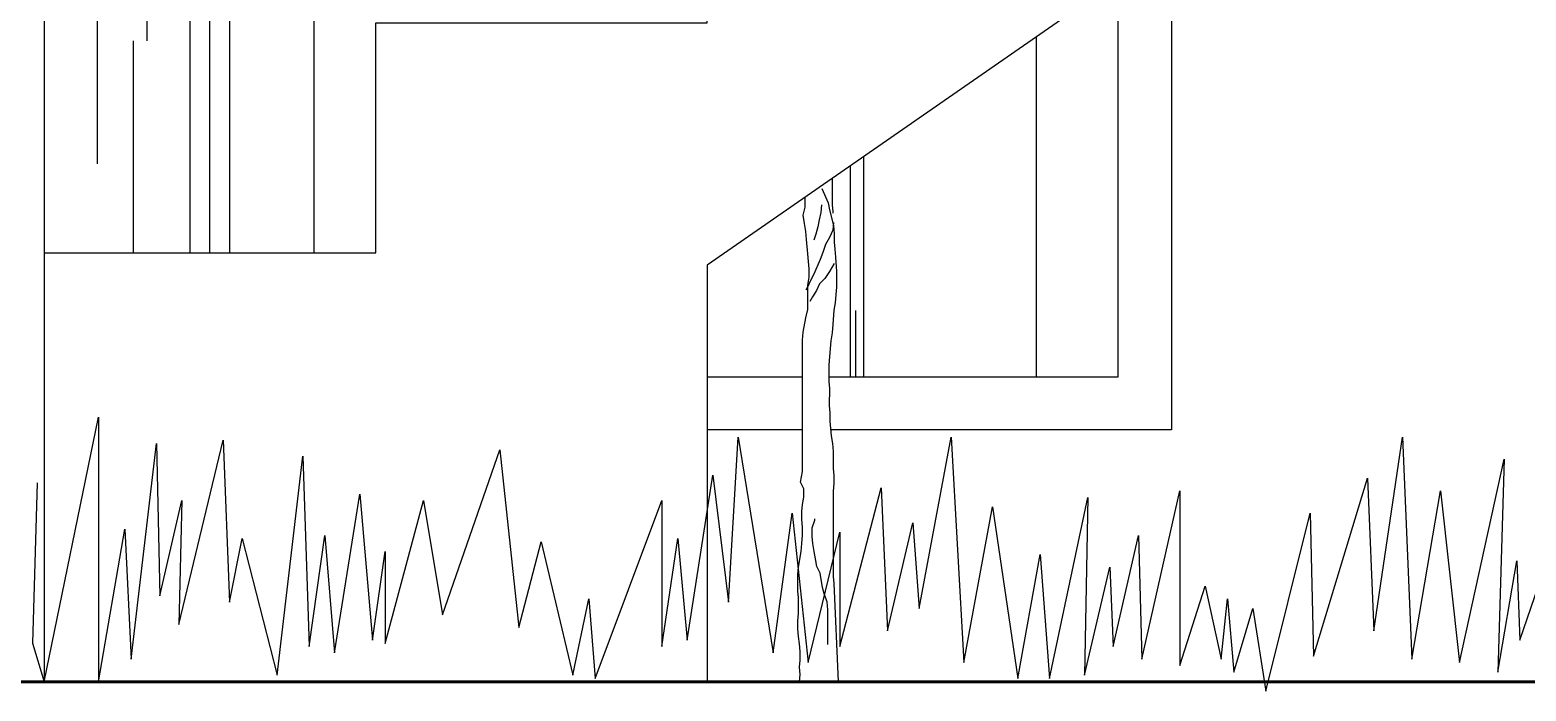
# Model space of a CAD drawing. Header units: millimetres. Extents: x -249630 to 95394, y -188036 to 109963.
# Drawn here: x -87783 to -86373, y 80489 to 81112 of the extents above; entities that cross this region are included whole.
import ezdxf

# ---------------------------------------------------------------- set-up
doc = ezdxf.new("R2010")
doc.units = ezdxf.units.MM
for name, color, linetype in [('04', 4, 'Continuous'), ('ATronco', 36, 'Continuous'), ('Layer11', 30, 'Continuous'), ('Layer2', 8, 'Continuous'), ('Layer3', 3, 'Continuous'), ('Layer5', 84, 'Continuous')]:
    doc.layers.add(name, color=color, linetype=linetype)
doc.layers.add('MUROS', color=6, linetype='Continuous', lineweight=60)

msp = doc.modelspace()

# ---------------------------------------------------------------- linework, layer by layer
at = {"layer": '04'}
for points in [[(-87769.961, 83684.848), (-87769.961, 80997.348)], [(-87769.961, 80997.348), (-87769.961, 80497.348)]]:
    msp.add_lwpolyline(points, dxfattribs=at)
at = {"layer": 'ATronco'}
for p, q in [((-87027.212, 80971.662), (-87027.235, 80946.921)), ((-87052.515, 80953.112), (-87052.665, 80954.015)), ((-87037.088, 80962.349), (-87030.933, 80948.775)), ((-87054.38, 80937.078), (-87052.523, 80944.478)), ((-87052.523, 80944.478), (-87052.515, 80953.112)), ((-87037.726, 80939.53), (-87039.582, 80932.748)), ((-87037.103, 80946.93), (-87037.726, 80939.53)), ((-87030.933, 80948.775), (-87029.706, 80941.99)), ((-87029.706, 80941.99), (-87026.019, 80927.185)), ((-87027.235, 80946.921), (-87026.624, 80940.137)), ((-87026.624, 80940.137), (-87026.625, 80938.903)), ((-87053.154, 80929.06), (-87054.38, 80937.078)), ((-87051.927, 80921.658), (-87053.154, 80929.06)), ((-87040.822, 80925.965), (-87042.679, 80919.182)), ((-87039.582, 80932.748), (-87040.822, 80925.965)), ((-87026.017, 80930.268), (-87026.64, 80922.868)), ((-87026.019, 80927.185), (-87025.409, 80919.783)), ((-87051.317, 80914.256), (-87051.927, 80921.658)), ((-87050.096, 80900.687), (-87051.317, 80914.256)), ((-87042.679, 80919.182), (-87044.534, 80913.633)), ((-87029.73, 80916.087), (-87033.437, 80909.306)), ((-87026.64, 80922.868), (-87029.73, 80916.087)), ((-87025.409, 80919.783), (-87025.417, 80911.766)), ((-87025.417, 80911.766), (-87024.806, 80904.981)), ((-87049.486, 80893.286), (-87050.096, 80900.687)), ((-87035.91, 80901.907), (-87038.383, 80895.126)), ((-87033.437, 80909.306), (-87035.91, 80901.907)), ((-87024.806, 80904.981), (-87024.196, 80897.58)), ((-87024.196, 80897.58), (-87022.975, 80884.01)), ((-87048.876, 80886.501), (-87049.486, 80893.286)), ((-87048.883, 80878.483), (-87048.876, 80886.501)), ((-87038.383, 80895.126), (-87044.563, 80881.563)), ((-87029.759, 80884.016), (-87034.083, 80877.236)), ((-87025.435, 80891.413), (-87029.759, 80884.016)), ((-87022.975, 80884.01), (-87022.989, 80869.209)), ((-87050.742, 80868.617), (-87051.978, 80866.768)), ((-87047.653, 80875.398), (-87050.742, 80868.617)), ((-87050.144, 80848.264), (-87050.123, 80871.084)), ((-87050.123, 80871.084), (-87048.883, 80878.483)), ((-87044.563, 80881.563), (-87047.653, 80875.398)), ((-87039.021, 80872.307), (-87042.11, 80866.142)), ((-87034.083, 80877.236), (-87039.021, 80872.307)), ((-87022.989, 80869.209), (-87023.612, 80862.425)), ((-87045.816, 80859.978), (-87048.287, 80855.663)), ((-87042.11, 80866.142), (-87045.816, 80859.978)), ((-87024.236, 80854.408), (-87025.475, 80847.625)), ((-87023.612, 80862.425), (-87024.236, 80854.408)), ((-87052.002, 80840.248), (-87050.144, 80848.264)), ((-87025.475, 80847.625), (-87026.721, 80834.058)), ((-87055.105, 80819.282), (-87054.481, 80826.682)), ((-87054.481, 80826.682), (-87052.002, 80840.248)), ((-87026.721, 80834.058), (-87027.345, 80826.041)), ((-87055.218, 80695.318), (-87055.105, 80819.282)), ((-87028.586, 80818.641), (-87029.833, 80803.841)), ((-87027.345, 80826.041), (-87028.586, 80818.641)), ((-87029.833, 80803.841), (-87030.457, 80795.824)), ((-87030.457, 80795.824), (-87030.471, 80780.405)), ((-87030.471, 80780.405), (-87029.86, 80773.62)), ((-87029.86, 80773.62), (-87029.875, 80757.585)), ((-87029.875, 80757.585), (-87029.264, 80750.801)), ((-87029.264, 80750.801), (-87029.272, 80742.783)), ((-87029.272, 80742.783), (-87028.051, 80729.214)), ((-87028.051, 80729.214), (-87026.824, 80721.812)), ((-87026.824, 80721.812), (-87026.214, 80714.41)), ((-87026.214, 80714.41), (-87026.229, 80698.375)), ((-87057.078, 80685.452), (-87055.218, 80695.318)), ((-87053.999, 80679.282), (-87057.078, 80685.452)), ((-87026.229, 80698.375), (-87025.618, 80691.591)), ((-87025.618, 80691.591), (-87025.625, 80684.19)), ((-87055.246, 80664.481), (-87054.007, 80671.264)), ((-87054.007, 80671.264), (-87053.999, 80679.282)), ((-87026.249, 80676.789), (-87026.322, 80596.614)), ((-87025.625, 80684.19), (-87026.249, 80676.789)), ((-87055.876, 80650.297), (-87055.869, 80657.698)), ((-87055.869, 80657.698), (-87055.246, 80664.481)), ((-87055.266, 80642.895), (-87055.876, 80650.297)), ((-87055.273, 80635.495), (-87055.266, 80642.895)), ((-87046.016, 80642.27), (-87043.542, 80649.669)), ((-87043.542, 80649.669), (-87043.541, 80650.902)), ((-87055.897, 80627.478), (-87055.273, 80635.495)), ((-87046.023, 80634.253), (-87046.016, 80642.27)), ((-87045.413, 80627.468), (-87046.023, 80634.253)), ((-87059.001, 80605.278), (-87056.521, 80620.077)), ((-87056.521, 80620.077), (-87055.897, 80627.478)), ((-87044.186, 80620.066), (-87045.413, 80627.468)), ((-87042.959, 80613.281), (-87044.186, 80620.066)), ((-87059.624, 80598.494), (-87059.001, 80605.278)), ((-87041.732, 80605.879), (-87042.959, 80613.281)), ((-87038.654, 80599.709), (-87041.732, 80605.879)), ((-87059.638, 80583.076), (-87059.624, 80598.494)), ((-87036.199, 80586.138), (-87038.654, 80599.709)), ((-87026.322, 80596.614), (-87025.711, 80589.829)), ((-87025.711, 80589.829), (-87021.444, 80497.613)), ((-87059.028, 80576.291), (-87059.638, 80583.076)), ((-87059.041, 80561.49), (-87059.028, 80576.291)), ((-87034.355, 80579.352), (-87036.199, 80586.138)), ((-87031.895, 80572.566), (-87034.355, 80579.352)), ((-87031.285, 80565.165), (-87031.895, 80572.566)), ((-87059.664, 80554.706), (-87059.041, 80561.49)), ((-87031.315, 80532.477), (-87031.285, 80565.165)), ((-87059.671, 80547.305), (-87059.664, 80554.706)), ((-87059.061, 80539.904), (-87059.671, 80547.305)), ((-87057.834, 80533.118), (-87059.061, 80539.904)), ((-87057.224, 80525.717), (-87057.834, 80533.118)), ((-87057.854, 80510.916), (-87057.231, 80517.7)), ((-87057.231, 80517.7), (-87057.224, 80525.717)), ((-87057.866, 80497.348), (-87057.243, 80504.131)), ((-87057.243, 80504.131), (-87057.854, 80510.916)), ((-87057.866, 80497.348), (-87021.431, 80497.348))]:
    msp.add_line(p, q, dxfattribs=at)
at = {"layer": 'Layer11'}
for points in [[(-87594.961, 80901.514), (-87594.961, 81963.462)], [(-87632.461, 80901.514), (-87632.461, 81937.462)]]:
    msp.add_lwpolyline(points, dxfattribs=at)
at = {"layer": 'Layer2'}
for p, q in [((-87672.935, 81101.233), (-87672.935, 81863.233)), ((-86707.461, 81193.356), (-86707.461, 80734.848)), ((-87515.455, 80901.514), (-87515.455, 81152.033)), ((-86757.461, 80784.848), (-86757.461, 81158.689)), ((-87685.635, 80901.514), (-87685.635, 81101.233)), ((-86834.735, 80784.848), (-86834.735, 81105.112)), ((-87009.995, 80784.848), (-87009.995, 80983.599)), ((-86997.295, 80784.848), (-86997.295, 80992.404)), ((-87004.915, 80784.848), (-87004.915, 80847.233)), ((-87144.961, 80784.848), (-87055.136, 80784.848))]:
    msp.add_line(p, q, dxfattribs=at)
for points in [[(-87613.711, 80901.514), (-87613.711, 81950.462)], [(-87719.961, 81860.305), (-87719.961, 80985.334)], [(-87030.467, 80784.848), (-86757.461, 80784.848)], [(-87055.182, 80734.848), (-87144.961, 80734.848)], [(-86707.461, 80734.848), (-87028.558, 80734.848)]]:
    msp.add_lwpolyline(points, dxfattribs=at)
at = {"layer": 'Layer2', "color": 8}
msp.add_lwpolyline([(-87030.57, 80497.349), (-87152.285, 80497.349)], dxfattribs=at)
at = {"layer": 'Layer3'}
for points in [[(-85253.386, 82201.514), (-87144.961, 80890.023), (-87144.961, 80497.348)], [(-87769.961, 80901.514), (-87769.961, 80901.514), (-87769.961, 80901.514), (-87457.461, 80901.514), (-87457.461, 81118.181), (-87144.961, 81118.181), (-87144.961, 81334.848), (-86832.461, 81334.848), (-86832.461, 81551.514), (-86519.961, 81551.514), (-86519.961, 81768.181), (-86207.461, 81768.181), (-86207.461, 81984.848), (-85894.961, 81984.848)]]:
    msp.add_lwpolyline(points, dxfattribs=at)
at = {"layer": 'Layer5'}
for points in [[(-87769.961, 80497.348), (-87718.839, 80746.666), (-87718.839, 80497.348), (-87694.07, 80641.176), (-87688.078, 80518.458), (-87664.11, 80721.99), (-87661.114, 80578.321), (-87640.143, 80668.114), (-87643.138, 80551.383), (-87601.195, 80724.983), (-87595.203, 80572.334), (-87583.219, 80632.197), (-87550.263, 80503.493), (-87526.296, 80710.018), (-87520.304, 80530.431), (-87505.324, 80635.19), (-87496.336, 80524.445), (-87472.369, 80674.1), (-87460.385, 80536.417), (-87448.401, 80620.224), (-87448.401, 80533.424), (-87412.449, 80668.114), (-87394.473, 80560.362), (-87340.546, 80716.004), (-87322.57, 80548.389), (-87301.599, 80629.204), (-87271.639, 80503.493), (-87256.659, 80575.328), (-87250.667, 80500.5), (-87187.752, 80668.114), (-87187.752, 80530.431), (-87172.772, 80632.197), (-87163.784, 80536.417), (-87139.816, 80692.059), (-87124.837, 80572.334), (-87115.848, 80727.977), (-87082.893, 80524.445), (-87064.917, 80656.142), (-87049.938, 80515.465), (-87019.978, 80638.183), (-87019.978, 80530.431), (-86981.03, 80680.087), (-86975.038, 80545.396), (-86951.071, 80647.162), (-86945.079, 80566.348), (-86915.119, 80727.977), (-86903.135, 80515.465), (-86876.171, 80662.128), (-86852.204, 80500.5), (-86831.232, 80617.231), (-86822.244, 80500.5), (-86786.293, 80671.107), (-86789.288, 80503.493), (-86765.321, 80605.259), (-86762.325, 80530.431), (-86738.357, 80635.19), (-86735.361, 80518.458), (-86699.41, 80677.094), (-86699.41, 80512.472), (-86675.442, 80587.3), (-86660.462, 80518.458), (-86654.47, 80575.328), (-86648.478, 80506.486), (-86630.502, 80566.348), (-86618.519, 80488.527), (-86576.575, 80656.142), (-86573.579, 80521.451), (-86522.648, 80689.066), (-86516.656, 80545.396), (-86489.692, 80727.977), (-86480.704, 80518.458), (-86453.74, 80677.094), (-86435.765, 80515.465), (-86393.821, 80707.025), (-86399.813, 80506.486), (-86381.837, 80611.245), (-86378.841, 80536.417), (-86336.898, 80659.135)], [(-87776.501, 80684.848), (-87781.02, 80533.583), (-87769.961, 80497.348)]]:
    msp.add_lwpolyline(points, dxfattribs=at)
at = {"layer": 'MUROS'}
msp.add_lwpolyline([(-97269.961, 80497.348), (-84894.961, 80497.348)], dxfattribs=at)

doc.saveas('drawing.dxf')
